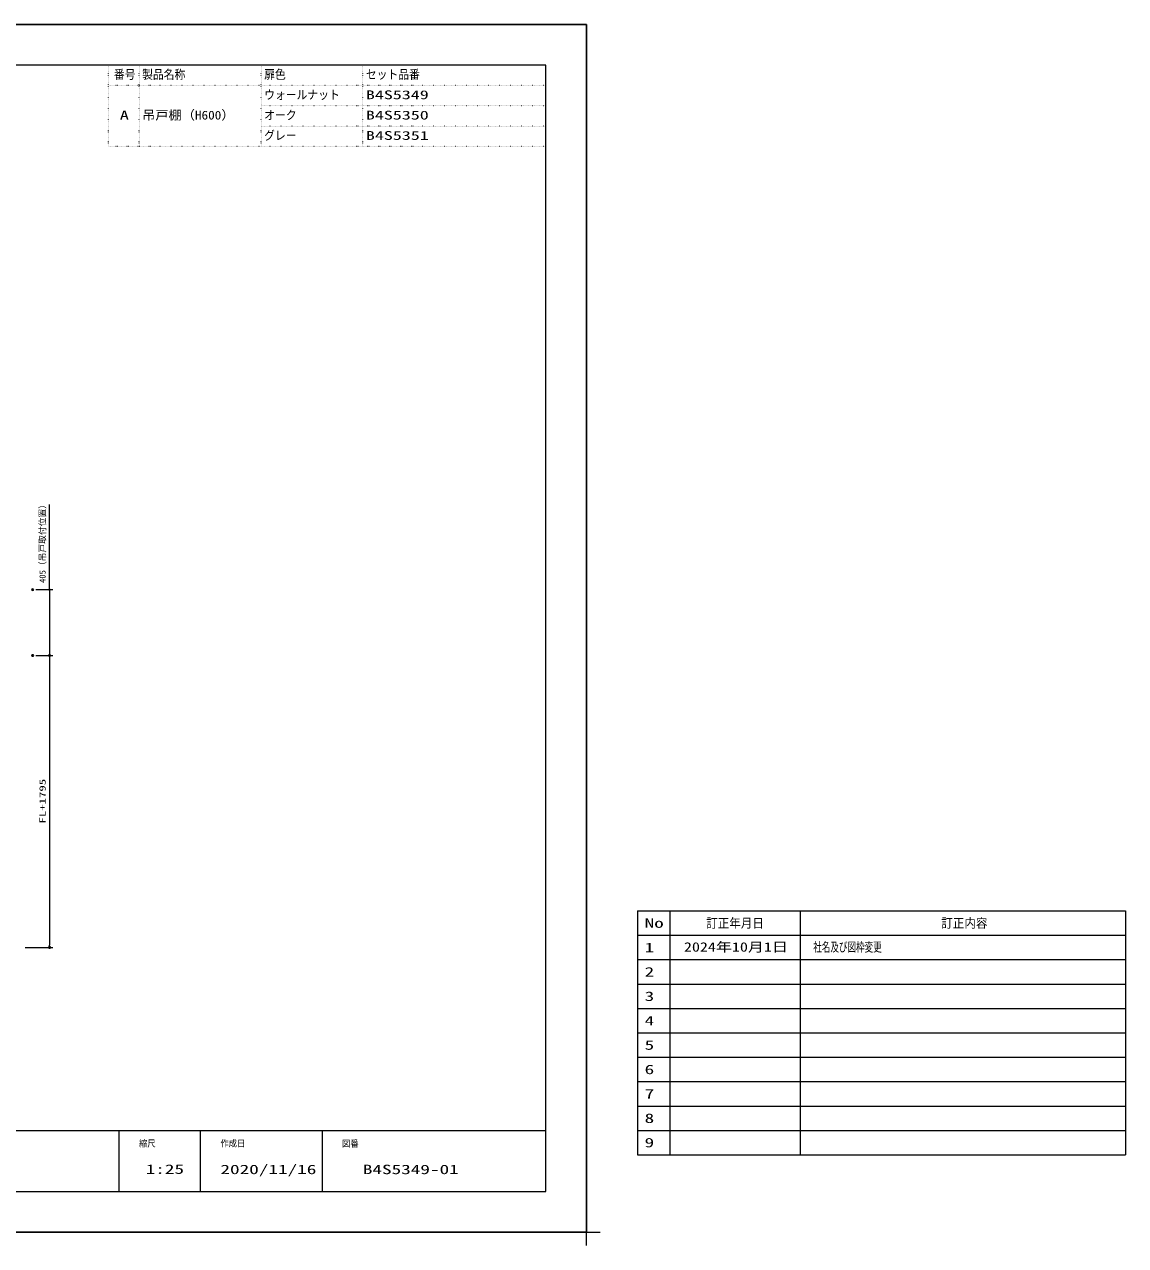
# Model space of a CAD drawing. Units: millimetres, scale not verified. Extents: x -6948 to 6948, y -3754 to 3754.
# Drawn here: x 181 to 6948, y -3754 to 3754 of the extents above; entities that cross this region are included whole.
import ezdxf
from ezdxf.enums import TextEntityAlignment as Align

# ---------------------------------------------------------------- set-up
doc = ezdxf.new("R2010")
doc.units = ezdxf.units.MM
doc.header["$LTSCALE"] = 20
doc.header["$PDMODE"] = 32
doc.header["$PDSIZE"] = 10
doc.linetypes.add('USER1', pattern=[0.26, 0.01, -0.25])
for name, color, linetype, lineweight in [('0-1_0', 30, 'Continuous', 13), ('0-3_図面枠', 3, 'USER1', 15), ('0-7_寸法ﾚｲﾔｰ', 30, 'Continuous', 13), ('0-8_DEFPOINTS', 7, 'Continuous', 25), ('0-A_一般', 7, 'Continuous', 5)]:
    doc.layers.add(name, color=color, linetype=linetype, lineweight=lineweight)
doc.layers.add('0-4_仕様書', color=7, linetype='Continuous')
doc.styles.add('ＭＳ ゴシック', font='')
doc.styles.get('ＭＳ ゴシック').set_extended_font_data('MS Gothic')

# ---------------------------------------------------------------- blocks, each defined once
blk = doc.blocks.new('_DOT')
at = {"layer": '0-1_0'}
blk.add_line((-10, 0), (-20, 0), dxfattribs=at)
for points in [[(0, 0), (-10, 0), (-9.92, 1.25)], [(0, 0), (-9.92, -1.25), (-10, 0)], [(0, 0), (-9.92, 1.25), (-9.69, 2.49)], [(0, 0), (-9.69, -2.49), (-9.92, -1.25)], [(0, 0), (-9.69, 2.49), (-9.3, 3.68)], [(0, 0), (-9.3, -3.68), (-9.69, -2.49)], [(0, 0), (-9.3, 3.68), (-8.76, 4.82)], [(0, 0), (-8.76, -4.82), (-9.3, -3.68)], [(0, 0), (-8.76, 4.82), (-8.09, 5.88)], [(0, 0), (-8.09, -5.88), (-8.76, -4.82)], [(0, 0), (-8.09, 5.88), (-7.29, 6.85)], [(0, 0), (-7.29, -6.85), (-8.09, -5.88)], [(0, 0), (-7.29, 6.85), (-6.37, 7.71)], [(0, 0), (-6.37, -7.71), (-7.29, -6.85)], [(0, 0), (-6.37, 7.71), (-5.36, 8.44)], [(0, 0), (-5.36, -8.44), (-6.37, -7.71)], [(0, 0), (-5.36, 8.44), (-4.26, 9.05)], [(0, 0), (-4.26, -9.05), (-5.36, -8.44)], [(0, 0), (-4.26, 9.05), (-3.09, 9.51)], [(0, 0), (-3.09, -9.51), (-4.26, -9.05)], [(0, 0), (-3.09, 9.51), (-1.87, 9.82)], [(0, 0), (-1.87, -9.82), (-3.09, -9.51)], [(0, 0), (-1.87, 9.82), (-0.63, 9.98)], [(0, 0), (-0.63, -9.98), (-1.87, -9.82)], [(0, 0), (-0.63, 9.98), (0.63, 9.98)], [(0, 0), (0.63, -9.98), (-0.63, -9.98)], [(0, 0), (0.63, 9.98), (1.87, 9.82)], [(0, 0), (1.87, 9.82), (3.09, 9.51)], [(0, 0), (3.09, 9.51), (4.26, 9.05)], [(0, 0), (4.26, 9.05), (5.36, 8.44)], [(0, 0), (5.36, 8.44), (6.37, 7.71)], [(0, 0), (6.37, 7.71), (7.29, 6.85)], [(0, 0), (7.29, 6.85), (8.09, 5.88)], [(0, 0), (8.09, 5.88), (8.76, 4.82)], [(0, 0), (8.76, 4.82), (9.3, 3.68)], [(0, 0), (9.3, 3.68), (9.69, 2.49)], [(0, 0), (9.69, 2.49), (9.92, 1.25)], [(0, 0), (9.92, 1.25), (10, 0)], [(0, 0), (1.87, -9.82), (0.63, -9.98)], [(0, 0), (3.09, -9.51), (1.87, -9.82)], [(0, 0), (4.26, -9.05), (3.09, -9.51)], [(0, 0), (5.36, -8.44), (4.26, -9.05)], [(0, 0), (6.37, -7.71), (5.36, -8.44)], [(0, 0), (7.29, -6.85), (6.37, -7.71)], [(0, 0), (8.09, -5.88), (7.29, -6.85)], [(0, 0), (8.76, -4.82), (8.09, -5.88)], [(0, 0), (9.3, -3.68), (8.76, -4.82)], [(0, 0), (9.69, -2.49), (9.3, -3.68)], [(0, 0), (9.92, -1.25), (9.69, -2.49)], [(0, 0), (10, 0), (9.92, -1.25)]]:
    blk.add_solid(points, dxfattribs=at)
blk = doc.blocks.new('グループ-13-1')
at = {"layer": '0-A_一般'}
for p, q in [((248166.5, -56118), (248166.5, -53462)), ((246838.5, -54790), (249494.5, -54790))]:
    blk.add_line(p, q, dxfattribs=at)

msp = doc.modelspace()

# ---------------------------------------------------------------- linework, layer by layer
at = {"layer": '0-1_0', "color": 7}
for p, q in [((3947.5, -1696), (3947.5, -3196)), ((3947.5, -1696), (6947.5, -1696)), ((4147.5, -1696), (4147.5, -3196)), ((4947.5, -1696), (4947.5, -3196)), ((6947.5, -1696), (6947.5, -3196)), ((3947.5, -1846), (6947.5, -1846)), ((3947.5, -1996), (6947.5, -1996)), ((3947.5, -2146), (6947.5, -2146)), ((3947.5, -2296), (6947.5, -2296)), ((3947.5, -2446), (6947.5, -2446)), ((3947.5, -2596), (6947.5, -2596)), ((3947.5, -2746), (6947.5, -2746)), ((3947.5, -2896), (6947.5, -2896)), ((760.5, -3046), (760.5, -3421)), ((1260.5, -3046), (1260.5, -3421)), ((2010.5, -3046), (2010.5, -3421)), ((3947.5, -3046), (6947.5, -3046)), ((3947.5, -3196), (6947.5, -3196))]:
    msp.add_line(p, q, dxfattribs=at)
at = {"layer": '0-3_図面枠'}
for p, q in [((698, 3004), (698, 3504)), ((3385.5, 3504), (698, 3504)), ((885.5, 3004), (885.5, 3504)), ((1635.5, 3004), (1635.5, 3504)), ((2260.5, 3004), (2260.5, 3504)), ((3385.5, 3004), (3385.5, 3504)), ((3385.5, 3379), (698, 3379)), ((3385.5, 3254), (1635.5, 3254)), ((3385.5, 3129), (1635.5, 3129)), ((3385.5, 3004), (698, 3004))]:
    msp.add_line(p, q, dxfattribs=at)
at = {"layer": '0-3_図面枠', "linetype": 'Continuous'}
msp.add_line((-6614.5, -3046), (3385.5, -3046), dxfattribs=at)
msp.add_lwpolyline([(-6614.5, -3421), (3385.5, -3421), (3385.5, 3504), (-6614.5, 3504)], close=True, dxfattribs=at)
at = {"layer": '0-7_寸法ﾚｲﾔｰ'}
for p, q in [((335.48, 279), (335.48, 802.9)), ((335.48, 294), (335.48, 309)), ((252, 279), (355.48, 279)), ((335.48, 279), (335.48, -126)), ((252, -126), (355.48, -126)), ((252, -126), (355.48, -126)), ((335.48, -141), (335.48, -1906)), ((335.48, -141), (335.48, -156)), ((185.48, -1921), (355.48, -1921))]:
    msp.add_line(p, q, dxfattribs=at)
at = {"layer": '0-8_DEFPOINTS'}
for p, q in [((3635.5, 3754), (-6864.5, 3754)), ((3635.5, -3671), (3635.5, 3754)), ((3635.5, -3671), (-6864.5, -3671))]:
    msp.add_line(p, q, dxfattribs=at)
for p in [(232, 279), (232, -126), (335.48, -126), (335.48, -1921)]:
    msp.add_point(p, dxfattribs=at)

# ---------------------------------------------------------------- block references
at = {"layer": '0-7_寸法ﾚｲﾔｰ', "xscale": 0.75, "yscale": 0.75}
for p, rotation in [((335.48, 279), 270), ((335.48, -126), 90), ((335.48, -126), 90), ((335.48, -1921), 270)]:
    msp.add_blockref('_DOT', p, dxfattribs=dict(at, rotation=rotation))
at = {"layer": '0-8_DEFPOINTS', "xscale": 0.0625, "yscale": 0.0625}
msp.add_blockref('グループ-13-1', (-11874.91, -246.63), dxfattribs=at)

# ---------------------------------------------------------------- texts
at = {"layer": '0-3_図面枠', "style": 'ＭＳ ゴシック'}
for s, height, width, p in [('No', 57.77, 1.5, (3992.06, -1817.37)), ('訂正年月日', 57.77, 0.9, (4370.63, -1817.37)), ('訂正内容', 57.77, 0.9, (5815.09, -1817.37)), ('1', 57.77, 1.5, (3992.06, -1967.37)), ('2024年10月1日', 57.73, 1.25, (4233.8, -1964.27)), ('社名及び図枠変更', 57.73, 0.65, (5028.84, -1964.27)), ('2', 57.77, 1.5, (3992.06, -2117.37)), ('3', 57.77, 1.5, (3992.06, -2267.37)), ('4', 57.77, 1.5, (3992.06, -2417.37)), ('5', 57.77, 1.5, (3992.06, -2567.37)), ('6', 57.77, 1.5, (3992.06, -2717.37)), ('7', 57.77, 1.5, (3992.06, -2867.37)), ('8', 57.77, 1.5, (3992.06, -3017.37)), ('縮尺', 40.47, 0.9, (885.5, -3158.74)), ('作成日', 40.47, 0.9, (1385.5, -3158.27)), ('図番', 40.47, 0.9, (2132.98, -3158.96)), ('9', 57.77, 1.5, (3992.06, -3167.37)), ('1:25', 57.77, 1.5, (926.27, -3330.49)), ('2020/11/16', 57.77, 1.5, (1385.5, -3332.1)), ('B4S5349-01', 57.77, 1.5, (2260.5, -3332.1))]:
    msp.add_text(s, height=height, dxfattribs=dict(at, width=width)).set_placement(p, align=Align.BOTTOM_LEFT)
at = {"layer": '0-4_仕様書', "style": 'ＭＳ ゴシック'}
for s, height, width, p in [('番号', 54.11, 0.9, (730.81, 3402.97)), ('製品名称', 54.11, 0.9, (904.25, 3402.97)), ('扉色', 54.11, 0.9, (1654.25, 3402.97)), ('セット品番', 54.11, 0.9, (2279.25, 3402.97)), ('ウォールナット', 54.11, 0.9, (1654.25, 3277.97)), ('B4S5349', 54.11, 1.5, (2279.25, 3277.97)), ('吊戸棚（H600）', 54.12, 1.1, (904.25, 3152.97)), ('オーク', 54.11, 0.9, (1654.25, 3152.97)), ('A', 54.11, 1.5, (767.64, 3152.97)), ('B4S5350', 54.11, 1.5, (2279.25, 3152.97)), ('グレー', 54.11, 0.9, (1654.25, 3027.97)), ('B4S5351', 54.11, 1.5, (2279.25, 3027.97))]:
    msp.add_text(s, height=height, dxfattribs=dict(at, width=width)).set_placement(p, align=Align.BOTTOM_LEFT)
at = {"layer": '0-7_寸法ﾚｲﾔｰ', "style": 'ＭＳ ゴシック'}
msp.add_text('405（吊戸取付位置）', height=38.48, rotation=90, dxfattribs=at).set_placement((322.88, 320.22), align=Align.BOTTOM_LEFT)
at = {"layer": '0-7_寸法ﾚｲﾔｰ', "style": 'ＭＳ ゴシック', "width": 1.5}
msp.add_text('FL+1795', height=38.42, rotation=90, dxfattribs=at).set_placement((322.88, -1158.74), align=Align.BOTTOM_LEFT)

doc.saveas('drawing.dxf')
